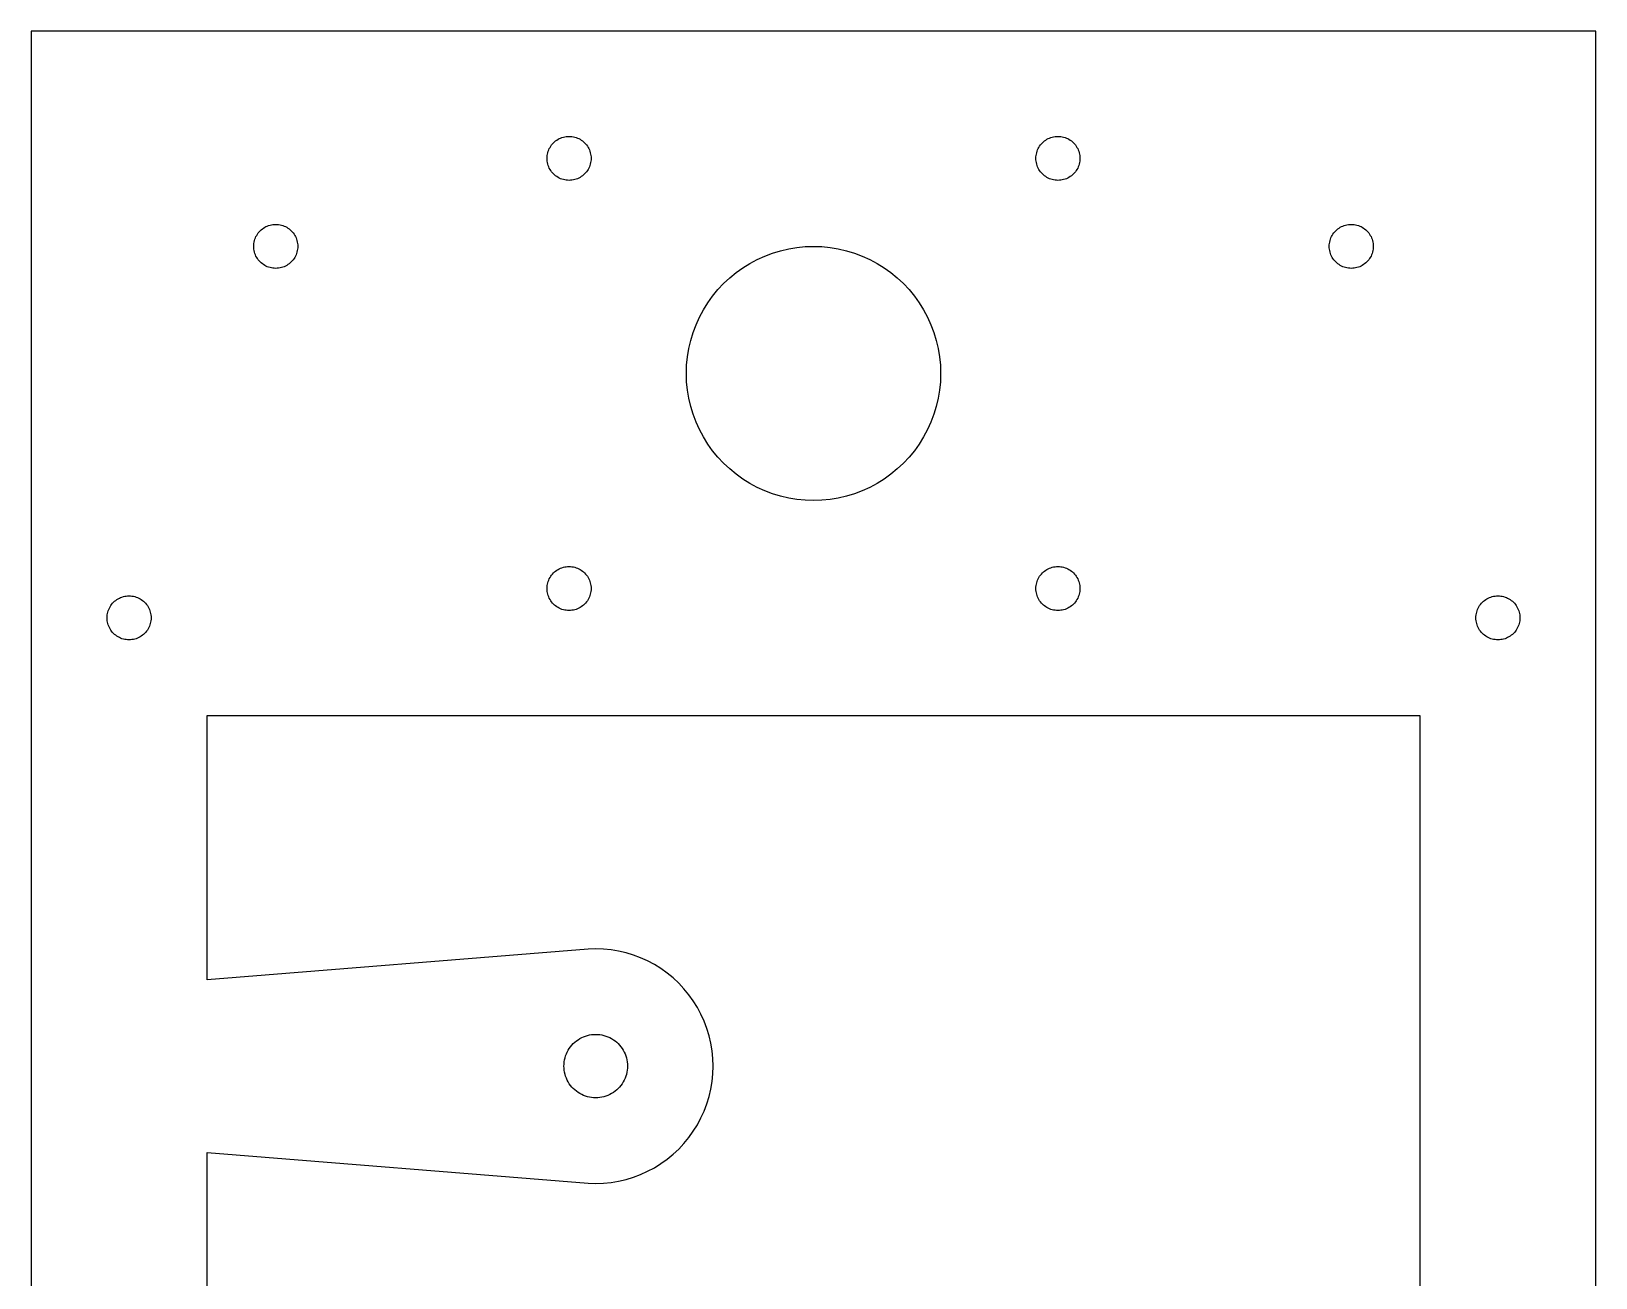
# Model space of a CAD drawing. Header units: metres. Extents: x -80 to 80, y 170 to 425.
# Drawn here: x -80 to 80, y 297.5 to 425 of the extents above; entities that cross this region are included whole.
import ezdxf

# ---------------------------------------------------------------- set-up
doc = ezdxf.new("R2010")
doc.units = ezdxf.units.M

msp = doc.modelspace()

# ---------------------------------------------------------------- linework, layer by layer
for p, q in [((80, 425), (-80, 425)), ((-80, 425), (-80, 170)), ((80, 170), (80, 425)), ((-27.1306, 412.723), (-27.0787, 412.861)), ((-27.0787, 412.861), (-27.018, 412.995)), ((-27.018, 412.995), (-26.9485, 413.125)), ((-26.9485, 413.125), (-26.8708, 413.25)), ((-26.8708, 413.25), (-26.785, 413.37)), ((-26.785, 413.37), (-26.6916, 413.484)), ((-26.6916, 413.484), (-26.591, 413.591)), ((-26.591, 413.591), (-26.4835, 413.692)), ((-26.4835, 413.692), (-26.3697, 413.785)), ((-26.3697, 413.785), (-26.25, 413.871)), ((-26.25, 413.871), (-26.125, 413.949)), ((-26.125, 413.949), (-25.9951, 414.018)), ((-25.9951, 414.018), (-25.861, 414.079)), ((-25.861, 414.079), (-25.7232, 414.131)), ((-25.7232, 414.131), (-25.5823, 414.173)), ((-25.5823, 414.173), (-25.4389, 414.207)), ((-25.4389, 414.207), (-25.2937, 414.231)), ((-25.2937, 414.231), (-25.1472, 414.245)), ((-25.1472, 414.245), (-25, 414.25)), ((-25, 414.25), (-24.8528, 414.245)), ((-24.8528, 414.245), (-24.7063, 414.231)), ((-24.7063, 414.231), (-24.561, 414.207)), ((-24.561, 414.207), (-24.4176, 414.173)), ((-24.4176, 414.173), (-24.2767, 414.131)), ((-24.2767, 414.131), (-24.139, 414.079)), ((-24.139, 414.079), (-24.0048, 414.018)), ((-24.0048, 414.018), (-23.875, 413.949)), ((-23.875, 413.949), (-23.75, 413.871)), ((-23.75, 413.871), (-23.6303, 413.785)), ((-23.6303, 413.785), (-23.5165, 413.692)), ((-23.5165, 413.692), (-23.409, 413.591)), ((-23.409, 413.591), (-23.3083, 413.484)), ((-23.3083, 413.484), (-23.215, 413.37)), ((-23.215, 413.37), (-23.1292, 413.25)), ((-23.1292, 413.25), (-23.0514, 413.125)), ((-23.0514, 413.125), (-22.982, 412.995)), ((-22.982, 412.995), (-22.9213, 412.861)), ((-22.9213, 412.861), (-22.8694, 412.723)), ((22.8694, 412.723), (22.9213, 412.861)), ((22.9213, 412.861), (22.982, 412.995)), ((22.982, 412.995), (23.0514, 413.125)), ((23.0514, 413.125), (23.1292, 413.25)), ((23.1292, 413.25), (23.215, 413.37)), ((23.215, 413.37), (23.3083, 413.484)), ((23.3083, 413.484), (23.409, 413.591)), ((23.409, 413.591), (23.5165, 413.692)), ((23.5165, 413.692), (23.6303, 413.785)), ((23.6303, 413.785), (23.75, 413.871)), ((23.75, 413.871), (23.875, 413.949)), ((23.875, 413.949), (24.0048, 414.018)), ((24.0048, 414.018), (24.139, 414.079)), ((24.139, 414.079), (24.2767, 414.131)), ((24.2767, 414.131), (24.4176, 414.173)), ((24.4176, 414.173), (24.561, 414.207)), ((24.561, 414.207), (24.7063, 414.231)), ((24.7063, 414.231), (24.8528, 414.245)), ((24.8528, 414.245), (25, 414.25)), ((25, 414.25), (25.1472, 414.245)), ((25.1472, 414.245), (25.2937, 414.231)), ((25.2937, 414.231), (25.4389, 414.207)), ((25.4389, 414.207), (25.5823, 414.173)), ((25.5823, 414.173), (25.7232, 414.131)), ((25.7232, 414.131), (25.861, 414.079)), ((25.861, 414.079), (25.9951, 414.018)), ((25.9951, 414.018), (26.125, 413.949)), ((26.125, 413.949), (26.25, 413.871)), ((26.25, 413.871), (26.3697, 413.785)), ((26.3697, 413.785), (26.4835, 413.692)), ((26.4835, 413.692), (26.591, 413.591)), ((26.591, 413.591), (26.6916, 413.484)), ((26.6916, 413.484), (26.785, 413.37)), ((26.785, 413.37), (26.8708, 413.25)), ((26.8708, 413.25), (26.9485, 413.125)), ((26.9485, 413.125), (27.018, 412.995)), ((27.018, 412.995), (27.0787, 412.861)), ((27.0787, 412.861), (27.1306, 412.723)), ((-27.25, 412), (-27.2452, 412.147)), ((-27.2452, 411.853), (-27.25, 412)), ((-27.2452, 412.147), (-27.2307, 412.294)), ((-27.2307, 411.706), (-27.2452, 411.853)), ((-27.2307, 412.294), (-27.2068, 412.439)), ((-27.2068, 411.561), (-27.2307, 411.706)), ((-27.2068, 412.439), (-27.1733, 412.582)), ((-27.1733, 411.418), (-27.2068, 411.561)), ((-27.1733, 412.582), (-27.1306, 412.723)), ((-27.1306, 411.277), (-27.1733, 411.418)), ((-27.0787, 411.139), (-27.1306, 411.277)), ((-22.8694, 411.277), (-22.9213, 411.139)), ((-22.8694, 412.723), (-22.8267, 412.582)), ((-22.8267, 411.418), (-22.8694, 411.277)), ((-22.8267, 412.582), (-22.7932, 412.439)), ((-22.7932, 411.561), (-22.8267, 411.418)), ((-22.7932, 412.439), (-22.7692, 412.294)), ((-22.7692, 411.706), (-22.7932, 411.561)), ((-22.7692, 412.294), (-22.7548, 412.147)), ((-22.7548, 411.853), (-22.7692, 411.706)), ((-22.7548, 412.147), (-22.75, 412)), ((-22.75, 412), (-22.7548, 411.853)), ((22.75, 412), (22.7548, 412.147)), ((22.7548, 411.853), (22.75, 412)), ((22.7548, 412.147), (22.7692, 412.294)), ((22.7692, 411.706), (22.7548, 411.853)), ((22.7692, 412.294), (22.7932, 412.439)), ((22.7932, 411.561), (22.7692, 411.706)), ((22.7932, 412.439), (22.8267, 412.582)), ((22.8267, 411.418), (22.7932, 411.561)), ((22.8267, 412.582), (22.8694, 412.723)), ((22.8694, 411.277), (22.8267, 411.418)), ((22.9213, 411.139), (22.8694, 411.277)), ((27.1306, 411.277), (27.0787, 411.139)), ((27.1306, 412.723), (27.1733, 412.582)), ((27.1733, 411.418), (27.1306, 411.277)), ((27.1733, 412.582), (27.2068, 412.439)), ((27.2068, 411.561), (27.1733, 411.418)), ((27.2068, 412.439), (27.2307, 412.294)), ((27.2307, 411.706), (27.2068, 411.561)), ((27.2307, 412.294), (27.2452, 412.147)), ((27.2452, 411.853), (27.2307, 411.706)), ((27.2452, 412.147), (27.25, 412)), ((27.25, 412), (27.2452, 411.853)), ((-27.018, 411.005), (-27.0787, 411.139)), ((-26.9485, 410.875), (-27.018, 411.005)), ((-26.8708, 410.75), (-26.9485, 410.875)), ((-26.785, 410.63), (-26.8708, 410.75)), ((-26.6916, 410.516), (-26.785, 410.63)), ((-26.591, 410.409), (-26.6916, 410.516)), ((-26.4835, 410.308), (-26.591, 410.409)), ((-26.3697, 410.215), (-26.4835, 410.308)), ((-26.25, 410.129), (-26.3697, 410.215)), ((-26.125, 410.051), (-26.25, 410.129)), ((-25.9951, 409.982), (-26.125, 410.051)), ((-25.861, 409.921), (-25.9951, 409.982)), ((-25.7232, 409.869), (-25.861, 409.921)), ((-25.5823, 409.827), (-25.7232, 409.869)), ((-25.4389, 409.793), (-25.5823, 409.827)), ((-25.2937, 409.769), (-25.4389, 409.793)), ((-25.1472, 409.755), (-25.2937, 409.769)), ((-25, 409.75), (-25.1472, 409.755)), ((-24.8528, 409.755), (-25, 409.75)), ((-24.7063, 409.769), (-24.8528, 409.755)), ((-24.561, 409.793), (-24.7063, 409.769)), ((-24.4176, 409.827), (-24.561, 409.793)), ((-24.2767, 409.869), (-24.4176, 409.827)), ((-24.139, 409.921), (-24.2767, 409.869)), ((-24.0048, 409.982), (-24.139, 409.921)), ((-23.875, 410.051), (-24.0048, 409.982)), ((-23.75, 410.129), (-23.875, 410.051)), ((-23.6303, 410.215), (-23.75, 410.129)), ((-23.5165, 410.308), (-23.6303, 410.215)), ((-23.409, 410.409), (-23.5165, 410.308)), ((-23.3083, 410.516), (-23.409, 410.409)), ((-23.215, 410.63), (-23.3083, 410.516)), ((-23.1292, 410.75), (-23.215, 410.63)), ((-23.0514, 410.875), (-23.1292, 410.75)), ((-22.982, 411.005), (-23.0514, 410.875)), ((-22.9213, 411.139), (-22.982, 411.005)), ((22.982, 411.005), (22.9213, 411.139)), ((23.0514, 410.875), (22.982, 411.005)), ((23.1292, 410.75), (23.0514, 410.875)), ((23.215, 410.63), (23.1292, 410.75)), ((23.3083, 410.516), (23.215, 410.63)), ((23.409, 410.409), (23.3083, 410.516)), ((23.5165, 410.308), (23.409, 410.409)), ((23.6303, 410.215), (23.5165, 410.308)), ((23.75, 410.129), (23.6303, 410.215)), ((23.875, 410.051), (23.75, 410.129)), ((24.0048, 409.982), (23.875, 410.051)), ((24.139, 409.921), (24.0048, 409.982)), ((24.2767, 409.869), (24.139, 409.921)), ((24.4176, 409.827), (24.2767, 409.869)), ((24.561, 409.793), (24.4176, 409.827)), ((24.7063, 409.769), (24.561, 409.793)), ((24.8528, 409.755), (24.7063, 409.769)), ((25, 409.75), (24.8528, 409.755)), ((25.1472, 409.755), (25, 409.75)), ((25.2937, 409.769), (25.1472, 409.755)), ((25.4389, 409.793), (25.2937, 409.769)), ((25.5823, 409.827), (25.4389, 409.793)), ((25.7232, 409.869), (25.5823, 409.827)), ((25.861, 409.921), (25.7232, 409.869)), ((25.9951, 409.982), (25.861, 409.921)), ((26.125, 410.051), (25.9951, 409.982)), ((26.25, 410.129), (26.125, 410.051)), ((26.3697, 410.215), (26.25, 410.129)), ((26.4835, 410.308), (26.3697, 410.215)), ((26.591, 410.409), (26.4835, 410.308)), ((26.6916, 410.516), (26.591, 410.409)), ((26.785, 410.63), (26.6916, 410.516)), ((26.8708, 410.75), (26.785, 410.63)), ((26.9485, 410.875), (26.8708, 410.75)), ((27.018, 411.005), (26.9485, 410.875)), ((27.0787, 411.139), (27.018, 411.005)), ((-56.3697, 404.785), (-56.25, 404.871)), ((-56.25, 404.871), (-56.125, 404.949)), ((-56.125, 404.949), (-55.9951, 405.018)), ((-55.9951, 405.018), (-55.861, 405.079)), ((-55.861, 405.079), (-55.7232, 405.131)), ((-55.7232, 405.131), (-55.5823, 405.173)), ((-55.5823, 405.173), (-55.4389, 405.207)), ((-55.4389, 405.207), (-55.2937, 405.231)), ((-55.2937, 405.231), (-55.1472, 405.245)), ((-55.1472, 405.245), (-55, 405.25)), ((-55, 405.25), (-54.8528, 405.245)), ((-54.8528, 405.245), (-54.7063, 405.231)), ((-54.7063, 405.231), (-54.561, 405.207)), ((-54.561, 405.207), (-54.4176, 405.173)), ((-54.4176, 405.173), (-54.2767, 405.131)), ((-54.2767, 405.131), (-54.139, 405.079)), ((-54.139, 405.079), (-54.0048, 405.018)), ((-54.0048, 405.018), (-53.875, 404.949)), ((-53.875, 404.949), (-53.75, 404.871)), ((-53.75, 404.871), (-53.6303, 404.785)), ((53.6303, 404.785), (53.75, 404.871)), ((53.75, 404.871), (53.875, 404.949)), ((53.875, 404.949), (54.0048, 405.018)), ((54.0048, 405.018), (54.139, 405.079)), ((54.139, 405.079), (54.2767, 405.131)), ((54.2767, 405.131), (54.4176, 405.173)), ((54.4176, 405.173), (54.561, 405.207)), ((54.561, 405.207), (54.7063, 405.231)), ((54.7063, 405.231), (54.8528, 405.245)), ((54.8528, 405.245), (55, 405.25)), ((55, 405.25), (55.1472, 405.245)), ((55.1472, 405.245), (55.2937, 405.231)), ((55.2937, 405.231), (55.4389, 405.207)), ((55.4389, 405.207), (55.5823, 405.173)), ((55.5823, 405.173), (55.7232, 405.131)), ((55.7232, 405.131), (55.861, 405.079)), ((55.861, 405.079), (55.9951, 405.018)), ((55.9951, 405.018), (56.125, 404.949)), ((56.125, 404.949), (56.25, 404.871)), ((56.25, 404.871), (56.3697, 404.785)), ((-57.2452, 403.147), (-57.2307, 403.294)), ((-57.2307, 403.294), (-57.2068, 403.439)), ((-57.2068, 403.439), (-57.1733, 403.582)), ((-57.1733, 403.582), (-57.1306, 403.723)), ((-57.1306, 403.723), (-57.0787, 403.861)), ((-57.0787, 403.861), (-57.018, 403.995)), ((-57.018, 403.995), (-56.9485, 404.125)), ((-56.9485, 404.125), (-56.8708, 404.25)), ((-56.8708, 404.25), (-56.785, 404.37)), ((-56.785, 404.37), (-56.6916, 404.484)), ((-56.6916, 404.484), (-56.591, 404.591)), ((-56.591, 404.591), (-56.4835, 404.692)), ((-56.4835, 404.692), (-56.3697, 404.785)), ((-53.6303, 404.785), (-53.5165, 404.692)), ((-53.5165, 404.692), (-53.409, 404.591)), ((-53.409, 404.591), (-53.3083, 404.484)), ((-53.3083, 404.484), (-53.215, 404.37)), ((-53.215, 404.37), (-53.1292, 404.25)), ((-53.1292, 404.25), (-53.0514, 404.125)), ((-53.0514, 404.125), (-52.982, 403.995)), ((-52.982, 403.995), (-52.9213, 403.861)), ((-52.9213, 403.861), (-52.8694, 403.723)), ((-52.8694, 403.723), (-52.8267, 403.582)), ((-52.8267, 403.582), (-52.7932, 403.439)), ((-52.7932, 403.439), (-52.7692, 403.294)), ((-52.7692, 403.294), (-52.7548, 403.147)), ((52.7548, 403.147), (52.7692, 403.294)), ((52.7692, 403.294), (52.7932, 403.439)), ((52.7932, 403.439), (52.8267, 403.582)), ((52.8267, 403.582), (52.8694, 403.723)), ((52.8694, 403.723), (52.9213, 403.861)), ((52.9213, 403.861), (52.982, 403.995)), ((52.982, 403.995), (53.0514, 404.125)), ((53.0514, 404.125), (53.1292, 404.25)), ((53.1292, 404.25), (53.215, 404.37)), ((53.215, 404.37), (53.3083, 404.484)), ((53.3083, 404.484), (53.409, 404.591)), ((53.409, 404.591), (53.5165, 404.692)), ((53.5165, 404.692), (53.6303, 404.785)), ((56.3697, 404.785), (56.4835, 404.692)), ((56.4835, 404.692), (56.591, 404.591)), ((56.591, 404.591), (56.6916, 404.484)), ((56.6916, 404.484), (56.785, 404.37)), ((56.785, 404.37), (56.8708, 404.25)), ((56.8708, 404.25), (56.9485, 404.125)), ((56.9485, 404.125), (57.018, 403.995)), ((57.018, 403.995), (57.0787, 403.861)), ((57.0787, 403.861), (57.1306, 403.723)), ((57.1306, 403.723), (57.1733, 403.582)), ((57.1733, 403.582), (57.2068, 403.439)), ((57.2068, 403.439), (57.2307, 403.294)), ((57.2307, 403.294), (57.2452, 403.147)), ((-57.25, 403), (-57.2452, 403.147)), ((-57.2452, 402.853), (-57.25, 403)), ((-57.2307, 402.706), (-57.2452, 402.853)), ((-57.2068, 402.561), (-57.2307, 402.706)), ((-57.1733, 402.418), (-57.2068, 402.561)), ((-57.1306, 402.277), (-57.1733, 402.418)), ((-57.0787, 402.139), (-57.1306, 402.277)), ((-57.018, 402.005), (-57.0787, 402.139)), ((-56.9485, 401.875), (-57.018, 402.005)), ((-56.8708, 401.75), (-56.9485, 401.875)), ((-56.785, 401.63), (-56.8708, 401.75)), ((-56.6916, 401.516), (-56.785, 401.63)), ((-53.215, 401.63), (-53.3083, 401.516)), ((-53.1292, 401.75), (-53.215, 401.63)), ((-53.0514, 401.875), (-53.1292, 401.75)), ((-52.982, 402.005), (-53.0514, 401.875)), ((-52.9213, 402.139), (-52.982, 402.005)), ((-52.8694, 402.277), (-52.9213, 402.139)), ((-52.8267, 402.418), (-52.8694, 402.277)), ((-52.7932, 402.561), (-52.8267, 402.418)), ((-52.7692, 402.706), (-52.7932, 402.561)), ((-52.7548, 402.853), (-52.7692, 402.706)), ((-52.7548, 403.147), (-52.75, 403)), ((-52.75, 403), (-52.7548, 402.853)), ((-6.5, 401.258), (-5.7497, 401.659)), ((-5.7497, 401.659), (-4.9749, 402.01)), ((-4.9749, 402.01), (-4.1787, 402.31)), ((-4.1787, 402.31), (-3.3646, 402.557)), ((-3.3646, 402.557), (-2.5362, 402.75)), ((-2.5362, 402.75), (-1.6968, 402.889)), ((-1.6968, 402.889), (-0.8502, 402.972)), ((-0.8502, 402.972), (0, 403)), ((0, 403), (0.8502, 402.972)), ((0.8502, 402.972), (1.6968, 402.889)), ((1.6968, 402.889), (2.5362, 402.75)), ((2.5362, 402.75), (3.3646, 402.557)), ((3.3646, 402.557), (4.1787, 402.31)), ((4.1787, 402.31), (4.9749, 402.01)), ((4.9749, 402.01), (5.7497, 401.659)), ((5.7497, 401.659), (6.5, 401.258)), ((52.75, 403), (52.7548, 403.147)), ((52.7548, 402.853), (52.75, 403)), ((52.7692, 402.706), (52.7548, 402.853)), ((52.7932, 402.561), (52.7692, 402.706)), ((52.8267, 402.418), (52.7932, 402.561)), ((52.8694, 402.277), (52.8267, 402.418)), ((52.9213, 402.139), (52.8694, 402.277)), ((52.982, 402.005), (52.9213, 402.139)), ((53.0514, 401.875), (52.982, 402.005)), ((53.1292, 401.75), (53.0514, 401.875)), ((53.215, 401.63), (53.1292, 401.75)), ((53.3083, 401.516), (53.215, 401.63)), ((56.785, 401.63), (56.6916, 401.516)), ((56.8708, 401.75), (56.785, 401.63)), ((56.9485, 401.875), (56.8708, 401.75)), ((57.018, 402.005), (56.9485, 401.875)), ((57.0787, 402.139), (57.018, 402.005)), ((57.1306, 402.277), (57.0787, 402.139)), ((57.1733, 402.418), (57.1306, 402.277)), ((57.2068, 402.561), (57.1733, 402.418)), ((57.2307, 402.706), (57.2068, 402.561)), ((57.2452, 402.853), (57.2307, 402.706)), ((57.2452, 403.147), (57.25, 403)), ((57.25, 403), (57.2452, 402.853)), ((-56.591, 401.409), (-56.6916, 401.516)), ((-56.4835, 401.308), (-56.591, 401.409)), ((-56.3697, 401.215), (-56.4835, 401.308)), ((-56.25, 401.129), (-56.3697, 401.215)), ((-56.125, 401.051), (-56.25, 401.129)), ((-55.9951, 400.982), (-56.125, 401.051)), ((-55.861, 400.921), (-55.9951, 400.982)), ((-55.7232, 400.869), (-55.861, 400.921)), ((-55.5823, 400.827), (-55.7232, 400.869)), ((-55.4389, 400.793), (-55.5823, 400.827)), ((-55.2937, 400.769), (-55.4389, 400.793)), ((-55.1472, 400.755), (-55.2937, 400.769)), ((-55, 400.75), (-55.1472, 400.755)), ((-54.8528, 400.755), (-55, 400.75)), ((-54.7063, 400.769), (-54.8528, 400.755)), ((-54.561, 400.793), (-54.7063, 400.769)), ((-54.4176, 400.827), (-54.561, 400.793)), ((-54.2767, 400.869), (-54.4176, 400.827)), ((-54.139, 400.921), (-54.2767, 400.869)), ((-54.0048, 400.982), (-54.139, 400.921)), ((-53.875, 401.051), (-54.0048, 400.982)), ((-53.75, 401.129), (-53.875, 401.051)), ((-53.6303, 401.215), (-53.75, 401.129)), ((-53.5165, 401.308), (-53.6303, 401.215)), ((-53.409, 401.409), (-53.5165, 401.308)), ((-53.3083, 401.516), (-53.409, 401.409)), ((-8.5715, 399.774), (-7.9139, 400.314)), ((-7.9139, 400.314), (-7.2224, 400.809)), ((-7.2224, 400.809), (-6.5, 401.258)), ((6.5, 401.258), (7.2224, 400.809)), ((7.2224, 400.809), (7.9139, 400.314)), ((7.9139, 400.314), (8.5715, 399.774)), ((53.409, 401.409), (53.3083, 401.516)), ((53.5165, 401.308), (53.409, 401.409)), ((53.6303, 401.215), (53.5165, 401.308)), ((53.75, 401.129), (53.6303, 401.215)), ((53.875, 401.051), (53.75, 401.129)), ((54.0048, 400.982), (53.875, 401.051)), ((54.139, 400.921), (54.0048, 400.982)), ((54.2767, 400.869), (54.139, 400.921)), ((54.4176, 400.827), (54.2767, 400.869)), ((54.561, 400.793), (54.4176, 400.827)), ((54.7063, 400.769), (54.561, 400.793)), ((54.8528, 400.755), (54.7063, 400.769)), ((55, 400.75), (54.8528, 400.755)), ((55.1472, 400.755), (55, 400.75)), ((55.2937, 400.769), (55.1472, 400.755)), ((55.4389, 400.793), (55.2937, 400.769)), ((55.5823, 400.827), (55.4389, 400.793)), ((55.7232, 400.869), (55.5823, 400.827)), ((55.861, 400.921), (55.7232, 400.869)), ((55.9951, 400.982), (55.861, 400.921)), ((56.125, 401.051), (55.9951, 400.982)), ((56.25, 401.129), (56.125, 401.051)), ((56.3697, 401.215), (56.25, 401.129)), ((56.4835, 401.308), (56.3697, 401.215)), ((56.591, 401.409), (56.4835, 401.308)), ((56.6916, 401.516), (56.591, 401.409)), ((-10.3136, 397.914), (-9.7739, 398.571)), ((-9.7739, 398.571), (-9.1924, 399.192)), ((-9.1924, 399.192), (-8.5715, 399.774)), ((8.5715, 399.774), (9.1924, 399.192)), ((9.1924, 399.192), (9.7739, 398.571)), ((9.7739, 398.571), (10.3136, 397.914)), ((-11.2583, 396.5), (-10.8091, 397.222)), ((-10.8091, 397.222), (-10.3136, 397.914)), ((10.3136, 397.914), (10.8091, 397.222)), ((10.8091, 397.222), (11.2583, 396.5)), ((-12.0104, 394.975), (-11.6593, 395.75)), ((-11.6593, 395.75), (-11.2583, 396.5)), ((11.2583, 396.5), (11.6593, 395.75)), ((11.6593, 395.75), (12.0104, 394.975)), ((-12.557, 393.365), (-12.3101, 394.179)), ((-12.3101, 394.179), (-12.0104, 394.975)), ((12.0104, 394.975), (12.3101, 394.179)), ((12.3101, 394.179), (12.557, 393.365)), ((-12.8888, 391.697), (-12.7502, 392.536)), ((-12.7502, 392.536), (-12.557, 393.365)), ((12.557, 393.365), (12.7502, 392.536)), ((12.7502, 392.536), (12.8888, 391.697)), ((-13, 390), (-12.9722, 390.85)), ((-12.9722, 390.85), (-12.8888, 391.697)), ((12.8888, 391.697), (12.9722, 390.85)), ((12.9722, 390.85), (13, 390)), ((-12.9722, 389.15), (-13, 390)), ((-12.8888, 388.303), (-12.9722, 389.15)), ((12.9722, 389.15), (12.8888, 388.303)), ((13, 390), (12.9722, 389.15)), ((-12.7502, 387.464), (-12.8888, 388.303)), ((-12.557, 386.635), (-12.7502, 387.464)), ((12.7502, 387.464), (12.557, 386.635)), ((12.8888, 388.303), (12.7502, 387.464)), ((-12.3101, 385.821), (-12.557, 386.635)), ((-12.0104, 385.025), (-12.3101, 385.821)), ((12.3101, 385.821), (12.0104, 385.025)), ((12.557, 386.635), (12.3101, 385.821)), ((-11.6593, 384.25), (-12.0104, 385.025)), ((-11.2583, 383.5), (-11.6593, 384.25)), ((11.6593, 384.25), (11.2583, 383.5)), ((12.0104, 385.025), (11.6593, 384.25)), ((-10.8091, 382.778), (-11.2583, 383.5)), ((-10.3136, 382.086), (-10.8091, 382.778)), ((10.8091, 382.778), (10.3136, 382.086)), ((11.2583, 383.5), (10.8091, 382.778)), ((-9.7739, 381.428), (-10.3136, 382.086)), ((-9.1924, 380.808), (-9.7739, 381.428)), ((-8.5715, 380.226), (-9.1924, 380.808)), ((9.1924, 380.808), (8.5715, 380.226)), ((9.7739, 381.428), (9.1924, 380.808)), ((10.3136, 382.086), (9.7739, 381.428)), ((-7.9139, 379.686), (-8.5715, 380.226)), ((-7.2224, 379.191), (-7.9139, 379.686)), ((7.9139, 379.686), (7.2224, 379.191)), ((8.5715, 380.226), (7.9139, 379.686)), ((-6.5, 378.742), (-7.2224, 379.191)), ((-5.7497, 378.341), (-6.5, 378.742)), ((-4.9749, 377.99), (-5.7497, 378.341)), ((-4.1787, 377.69), (-4.9749, 377.99)), ((-3.3646, 377.443), (-4.1787, 377.69)), ((4.1787, 377.69), (3.3646, 377.443)), ((4.9749, 377.99), (4.1787, 377.69)), ((5.7497, 378.341), (4.9749, 377.99)), ((6.5, 378.742), (5.7497, 378.341)), ((7.2224, 379.191), (6.5, 378.742)), ((-2.5362, 377.25), (-3.3646, 377.443)), ((-1.6968, 377.111), (-2.5362, 377.25)), ((-0.8502, 377.028), (-1.6968, 377.111)), ((0, 377), (-0.8502, 377.028)), ((0.8502, 377.028), (0, 377)), ((1.6968, 377.111), (0.8502, 377.028)), ((2.5362, 377.25), (1.6968, 377.111)), ((3.3646, 377.443), (2.5362, 377.25)), ((-26.591, 369.591), (-26.4835, 369.692)), ((-26.4835, 369.692), (-26.3697, 369.785)), ((-26.3697, 369.785), (-26.25, 369.871)), ((-26.25, 369.871), (-26.125, 369.949)), ((-26.125, 369.949), (-25.9951, 370.018)), ((-25.9951, 370.018), (-25.861, 370.079)), ((-25.861, 370.079), (-25.7232, 370.131)), ((-25.7232, 370.131), (-25.5823, 370.173)), ((-25.5823, 370.173), (-25.4389, 370.207)), ((-25.4389, 370.207), (-25.2937, 370.231)), ((-25.2937, 370.231), (-25.1472, 370.245)), ((-25.1472, 370.245), (-25, 370.25)), ((-25, 370.25), (-24.8528, 370.245)), ((-24.8528, 370.245), (-24.7063, 370.231)), ((-24.7063, 370.231), (-24.561, 370.207)), ((-24.561, 370.207), (-24.4176, 370.173)), ((-24.4176, 370.173), (-24.2767, 370.131)), ((-24.2767, 370.131), (-24.139, 370.079)), ((-24.139, 370.079), (-24.0048, 370.018)), ((-24.0048, 370.018), (-23.875, 369.949)), ((-23.875, 369.949), (-23.75, 369.871)), ((-23.75, 369.871), (-23.6303, 369.785)), ((-23.6303, 369.785), (-23.5165, 369.692)), ((-23.5165, 369.692), (-23.409, 369.591)), ((23.409, 369.591), (23.5165, 369.692)), ((23.5165, 369.692), (23.6303, 369.785)), ((23.6303, 369.785), (23.75, 369.871)), ((23.75, 369.871), (23.875, 369.949)), ((23.875, 369.949), (24.0048, 370.018)), ((24.0048, 370.018), (24.139, 370.079)), ((24.139, 370.079), (24.2767, 370.131)), ((24.2767, 370.131), (24.4176, 370.173)), ((24.4176, 370.173), (24.561, 370.207)), ((24.561, 370.207), (24.7063, 370.231)), ((24.7063, 370.231), (24.8528, 370.245)), ((24.8528, 370.245), (25, 370.25)), ((25, 370.25), (25.1472, 370.245)), ((25.1472, 370.245), (25.2937, 370.231)), ((25.2937, 370.231), (25.4389, 370.207)), ((25.4389, 370.207), (25.5823, 370.173)), ((25.5823, 370.173), (25.7232, 370.131)), ((25.7232, 370.131), (25.861, 370.079)), ((25.861, 370.079), (25.9951, 370.018)), ((25.9951, 370.018), (26.125, 369.949)), ((26.125, 369.949), (26.25, 369.871)), ((26.25, 369.871), (26.3697, 369.785)), ((26.3697, 369.785), (26.4835, 369.692)), ((26.4835, 369.692), (26.591, 369.591)), ((-27.25, 368), (-27.2452, 368.147)), ((-27.2452, 367.853), (-27.25, 368)), ((-27.2452, 368.147), (-27.2307, 368.294)), ((-27.2307, 368.294), (-27.2068, 368.439)), ((-27.2068, 368.439), (-27.1733, 368.582)), ((-27.1733, 368.582), (-27.1306, 368.723)), ((-27.1306, 368.723), (-27.0787, 368.861)), ((-27.0787, 368.861), (-27.018, 368.995)), ((-27.018, 368.995), (-26.9485, 369.125)), ((-26.9485, 369.125), (-26.8708, 369.25)), ((-26.8708, 369.25), (-26.785, 369.37)), ((-26.785, 369.37), (-26.6916, 369.484)), ((-26.6916, 369.484), (-26.591, 369.591)), ((-23.409, 369.591), (-23.3083, 369.484)), ((-23.3083, 369.484), (-23.215, 369.37)), ((-23.215, 369.37), (-23.1292, 369.25)), ((-23.1292, 369.25), (-23.0514, 369.125)), ((-23.0514, 369.125), (-22.982, 368.995)), ((-22.982, 368.995), (-22.9213, 368.861)), ((-22.9213, 368.861), (-22.8694, 368.723)), ((-22.8694, 368.723), (-22.8267, 368.582)), ((-22.8267, 368.582), (-22.7932, 368.439)), ((-22.7932, 368.439), (-22.7692, 368.294)), ((-22.7692, 368.294), (-22.7548, 368.147)), ((-22.7548, 368.147), (-22.75, 368)), ((-22.75, 368), (-22.7548, 367.853)), ((22.75, 368), (22.7548, 368.147)), ((22.7548, 367.853), (22.75, 368)), ((22.7548, 368.147), (22.7692, 368.294)), ((22.7692, 368.294), (22.7932, 368.439)), ((22.7932, 368.439), (22.8267, 368.582)), ((22.8267, 368.582), (22.8694, 368.723)), ((22.8694, 368.723), (22.9213, 368.861)), ((22.9213, 368.861), (22.982, 368.995)), ((22.982, 368.995), (23.0514, 369.125)), ((23.0514, 369.125), (23.1292, 369.25)), ((23.1292, 369.25), (23.215, 369.37)), ((23.215, 369.37), (23.3083, 369.484)), ((23.3083, 369.484), (23.409, 369.591)), ((26.591, 369.591), (26.6916, 369.484)), ((26.6916, 369.484), (26.785, 369.37)), ((26.785, 369.37), (26.8708, 369.25)), ((26.8708, 369.25), (26.9485, 369.125)), ((26.9485, 369.125), (27.018, 368.995)), ((27.018, 368.995), (27.0787, 368.861)), ((27.0787, 368.861), (27.1306, 368.723)), ((27.1306, 368.723), (27.1733, 368.582)), ((27.1733, 368.582), (27.2068, 368.439)), ((27.2068, 368.439), (27.2307, 368.294)), ((27.2307, 368.294), (27.2452, 368.147)), ((27.2452, 368.147), (27.25, 368)), ((27.25, 368), (27.2452, 367.853)), ((-71.785, 366.37), (-71.6916, 366.484)), ((-71.6916, 366.484), (-71.591, 366.591)), ((-71.591, 366.591), (-71.4835, 366.692)), ((-71.4835, 366.692), (-71.3697, 366.785)), ((-71.3697, 366.785), (-71.25, 366.871)), ((-71.25, 366.871), (-71.125, 366.949)), ((-71.125, 366.949), (-70.9951, 367.018)), ((-70.9951, 367.018), (-70.861, 367.079)), ((-70.861, 367.079), (-70.7232, 367.131)), ((-70.7232, 367.131), (-70.5823, 367.173)), ((-70.5823, 367.173), (-70.4389, 367.207)), ((-70.4389, 367.207), (-70.2937, 367.231)), ((-70.2937, 367.231), (-70.1472, 367.245)), ((-70.1472, 367.245), (-70, 367.25)), ((-70, 367.25), (-69.8528, 367.245)), ((-69.8528, 367.245), (-69.7063, 367.231)), ((-69.7063, 367.231), (-69.561, 367.207)), ((-69.561, 367.207), (-69.4176, 367.173)), ((-69.4176, 367.173), (-69.2767, 367.131)), ((-69.2767, 367.131), (-69.139, 367.079)), ((-69.139, 367.079), (-69.0048, 367.018)), ((-69.0048, 367.018), (-68.875, 366.949)), ((-68.875, 366.949), (-68.75, 366.871)), ((-68.75, 366.871), (-68.6303, 366.785)), ((-68.6303, 366.785), (-68.5165, 366.692)), ((-68.5165, 366.692), (-68.409, 366.591)), ((-68.409, 366.591), (-68.3083, 366.484)), ((-68.3083, 366.484), (-68.215, 366.37)), ((-27.2307, 367.706), (-27.2452, 367.853)), ((-27.2068, 367.561), (-27.2307, 367.706)), ((-27.1733, 367.418), (-27.2068, 367.561)), ((-27.1306, 367.277), (-27.1733, 367.418)), ((-27.0787, 367.139), (-27.1306, 367.277)), ((-27.018, 367.005), (-27.0787, 367.139)), ((-26.9485, 366.875), (-27.018, 367.005)), ((-26.8708, 366.75), (-26.9485, 366.875)), ((-26.785, 366.63), (-26.8708, 366.75)), ((-26.6916, 366.516), (-26.785, 366.63)), ((-26.591, 366.409), (-26.6916, 366.516)), ((-26.4835, 366.308), (-26.591, 366.409)), ((-23.409, 366.409), (-23.5165, 366.308)), ((-23.3083, 366.516), (-23.409, 366.409)), ((-23.215, 366.63), (-23.3083, 366.516)), ((-23.1292, 366.75), (-23.215, 366.63)), ((-23.0514, 366.875), (-23.1292, 366.75)), ((-22.982, 367.005), (-23.0514, 366.875)), ((-22.9213, 367.139), (-22.982, 367.005)), ((-22.8694, 367.277), (-22.9213, 367.139)), ((-22.8267, 367.418), (-22.8694, 367.277)), ((-22.7932, 367.561), (-22.8267, 367.418)), ((-22.7692, 367.706), (-22.7932, 367.561)), ((-22.7548, 367.853), (-22.7692, 367.706)), ((22.7692, 367.706), (22.7548, 367.853)), ((22.7932, 367.561), (22.7692, 367.706)), ((22.8267, 367.418), (22.7932, 367.561)), ((22.8694, 367.277), (22.8267, 367.418)), ((22.9213, 367.139), (22.8694, 367.277)), ((22.982, 367.005), (22.9213, 367.139)), ((23.0514, 366.875), (22.982, 367.005)), ((23.1292, 366.75), (23.0514, 366.875)), ((23.215, 366.63), (23.1292, 366.75)), ((23.3083, 366.516), (23.215, 366.63)), ((23.409, 366.409), (23.3083, 366.516)), ((23.5165, 366.308), (23.409, 366.409)), ((26.591, 366.409), (26.4835, 366.308)), ((26.6916, 366.516), (26.591, 366.409)), ((26.785, 366.63), (26.6916, 366.516)), ((26.8708, 366.75), (26.785, 366.63)), ((26.9485, 366.875), (26.8708, 366.75)), ((27.018, 367.005), (26.9485, 366.875)), ((27.0787, 367.139), (27.018, 367.005)), ((27.1306, 367.277), (27.0787, 367.139)), ((27.1733, 367.418), (27.1306, 367.277)), ((27.2068, 367.561), (27.1733, 367.418)), ((27.2307, 367.706), (27.2068, 367.561)), ((27.2452, 367.853), (27.2307, 367.706)), ((68.215, 366.37), (68.3083, 366.484)), ((68.3083, 366.484), (68.409, 366.591)), ((68.409, 366.591), (68.5165, 366.692)), ((68.5165, 366.692), (68.6303, 366.785)), ((68.6303, 366.785), (68.75, 366.871)), ((68.75, 366.871), (68.875, 366.949)), ((68.875, 366.949), (69.0048, 367.018)), ((69.0048, 367.018), (69.139, 367.079)), ((69.139, 367.079), (69.2767, 367.131)), ((69.2767, 367.131), (69.4176, 367.173)), ((69.4176, 367.173), (69.561, 367.207)), ((69.561, 367.207), (69.7063, 367.231)), ((69.7063, 367.231), (69.8528, 367.245)), ((69.8528, 367.245), (70, 367.25)), ((70, 367.25), (70.1472, 367.245)), ((70.1472, 367.245), (70.2937, 367.231)), ((70.2937, 367.231), (70.4389, 367.207)), ((70.4389, 367.207), (70.5823, 367.173)), ((70.5823, 367.173), (70.7232, 367.131)), ((70.7232, 367.131), (70.861, 367.079)), ((70.861, 367.079), (70.9951, 367.018)), ((70.9951, 367.018), (71.125, 366.949)), ((71.125, 366.949), (71.25, 366.871)), ((71.25, 366.871), (71.3697, 366.785)), ((71.3697, 366.785), (71.4835, 366.692)), ((71.4835, 366.692), (71.591, 366.591)), ((71.591, 366.591), (71.6916, 366.484)), ((71.6916, 366.484), (71.785, 366.37)), ((-72.25, 365), (-72.2452, 365.147)), ((-72.2452, 364.853), (-72.25, 365)), ((-72.2452, 365.147), (-72.2307, 365.294)), ((-72.2307, 364.706), (-72.2452, 364.853)), ((-72.2307, 365.294), (-72.2068, 365.439)), ((-72.2068, 365.439), (-72.1733, 365.582)), ((-72.1733, 365.582), (-72.1306, 365.723)), ((-72.1306, 365.723), (-72.0787, 365.861)), ((-72.0787, 365.861), (-72.018, 365.995)), ((-72.018, 365.995), (-71.9485, 366.125)), ((-71.9485, 366.125), (-71.8708, 366.25)), ((-71.8708, 366.25), (-71.785, 366.37)), ((-68.215, 366.37), (-68.1292, 366.25)), ((-68.1292, 366.25), (-68.0514, 366.125)), ((-68.0514, 366.125), (-67.982, 365.995)), ((-67.982, 365.995), (-67.9213, 365.861)), ((-67.9213, 365.861), (-67.8694, 365.723)), ((-67.8694, 365.723), (-67.8267, 365.582)), ((-67.8267, 365.582), (-67.7932, 365.439)), ((-67.7932, 365.439), (-67.7692, 365.294)), ((-67.7692, 365.294), (-67.7548, 365.147)), ((-67.7548, 364.853), (-67.7692, 364.706)), ((-67.7548, 365.147), (-67.75, 365)), ((-67.75, 365), (-67.7548, 364.853)), ((-26.3697, 366.215), (-26.4835, 366.308)), ((-26.25, 366.129), (-26.3697, 366.215)), ((-26.125, 366.051), (-26.25, 366.129)), ((-25.9951, 365.982), (-26.125, 366.051)), ((-25.861, 365.921), (-25.9951, 365.982)), ((-25.7232, 365.869), (-25.861, 365.921)), ((-25.5823, 365.827), (-25.7232, 365.869)), ((-25.4389, 365.793), (-25.5823, 365.827)), ((-25.2937, 365.769), (-25.4389, 365.793)), ((-25.1472, 365.755), (-25.2937, 365.769)), ((-25, 365.75), (-25.1472, 365.755)), ((-24.8528, 365.755), (-25, 365.75)), ((-24.7063, 365.769), (-24.8528, 365.755)), ((-24.561, 365.793), (-24.7063, 365.769)), ((-24.4176, 365.827), (-24.561, 365.793)), ((-24.2767, 365.869), (-24.4176, 365.827)), ((-24.139, 365.921), (-24.2767, 365.869)), ((-24.0048, 365.982), (-24.139, 365.921)), ((-23.875, 366.051), (-24.0048, 365.982)), ((-23.75, 366.129), (-23.875, 366.051)), ((-23.6303, 366.215), (-23.75, 366.129)), ((-23.5165, 366.308), (-23.6303, 366.215)), ((23.6303, 366.215), (23.5165, 366.308)), ((23.75, 366.129), (23.6303, 366.215)), ((23.875, 366.051), (23.75, 366.129)), ((24.0048, 365.982), (23.875, 366.051)), ((24.139, 365.921), (24.0048, 365.982)), ((24.2767, 365.869), (24.139, 365.921)), ((24.4176, 365.827), (24.2767, 365.869)), ((24.561, 365.793), (24.4176, 365.827)), ((24.7063, 365.769), (24.561, 365.793)), ((24.8528, 365.755), (24.7063, 365.769)), ((25, 365.75), (24.8528, 365.755)), ((25.1472, 365.755), (25, 365.75)), ((25.2937, 365.769), (25.1472, 365.755)), ((25.4389, 365.793), (25.2937, 365.769)), ((25.5823, 365.827), (25.4389, 365.793)), ((25.7232, 365.869), (25.5823, 365.827)), ((25.861, 365.921), (25.7232, 365.869)), ((25.9951, 365.982), (25.861, 365.921)), ((26.125, 366.051), (25.9951, 365.982)), ((26.25, 366.129), (26.125, 366.051)), ((26.3697, 366.215), (26.25, 366.129)), ((26.4835, 366.308), (26.3697, 366.215)), ((67.75, 365), (67.7548, 365.147)), ((67.7548, 364.853), (67.75, 365)), ((67.7548, 365.147), (67.7692, 365.294)), ((67.7692, 364.706), (67.7548, 364.853)), ((67.7692, 365.294), (67.7932, 365.439)), ((67.7932, 365.439), (67.8267, 365.582)), ((67.8267, 365.582), (67.8694, 365.723)), ((67.8694, 365.723), (67.9213, 365.861)), ((67.9213, 365.861), (67.982, 365.995)), ((67.982, 365.995), (68.0514, 366.125)), ((68.0514, 366.125), (68.1292, 366.25)), ((68.1292, 366.25), (68.215, 366.37)), ((71.785, 366.37), (71.8708, 366.25)), ((71.8708, 366.25), (71.9485, 366.125)), ((71.9485, 366.125), (72.018, 365.995)), ((72.018, 365.995), (72.0787, 365.861)), ((72.0787, 365.861), (72.1306, 365.723)), ((72.1306, 365.723), (72.1733, 365.582)), ((72.1733, 365.582), (72.2068, 365.439)), ((72.2068, 365.439), (72.2307, 365.294)), ((72.2307, 365.294), (72.2452, 365.147)), ((72.2452, 364.853), (72.2307, 364.706)), ((72.2452, 365.147), (72.25, 365)), ((72.25, 365), (72.2452, 364.853)), ((-72.2068, 364.561), (-72.2307, 364.706)), ((-72.1733, 364.418), (-72.2068, 364.561)), ((-72.1306, 364.277), (-72.1733, 364.418)), ((-72.0787, 364.139), (-72.1306, 364.277)), ((-72.018, 364.005), (-72.0787, 364.139)), ((-71.9485, 363.875), (-72.018, 364.005)), ((-71.8708, 363.75), (-71.9485, 363.875)), ((-71.785, 363.63), (-71.8708, 363.75)), ((-71.6916, 363.516), (-71.785, 363.63)), ((-71.591, 363.409), (-71.6916, 363.516)), ((-71.4835, 363.308), (-71.591, 363.409)), ((-71.3697, 363.215), (-71.4835, 363.308)), ((-71.25, 363.129), (-71.3697, 363.215)), ((-68.6303, 363.215), (-68.75, 363.129)), ((-68.5165, 363.308), (-68.6303, 363.215)), ((-68.409, 363.409), (-68.5165, 363.308)), ((-68.3083, 363.516), (-68.409, 363.409)), ((-68.215, 363.63), (-68.3083, 363.516)), ((-68.1292, 363.75), (-68.215, 363.63)), ((-68.0514, 363.875), (-68.1292, 363.75)), ((-67.982, 364.005), (-68.0514, 363.875)), ((-67.9213, 364.139), (-67.982, 364.005)), ((-67.8694, 364.277), (-67.9213, 364.139)), ((-67.8267, 364.418), (-67.8694, 364.277)), ((-67.7932, 364.561), (-67.8267, 364.418)), ((-67.7692, 364.706), (-67.7932, 364.561)), ((67.7932, 364.561), (67.7692, 364.706)), ((67.8267, 364.418), (67.7932, 364.561)), ((67.8694, 364.277), (67.8267, 364.418)), ((67.9213, 364.139), (67.8694, 364.277)), ((67.982, 364.005), (67.9213, 364.139)), ((68.0514, 363.875), (67.982, 364.005)), ((68.1292, 363.75), (68.0514, 363.875)), ((68.215, 363.63), (68.1292, 363.75)), ((68.3083, 363.516), (68.215, 363.63)), ((68.409, 363.409), (68.3083, 363.516)), ((68.5165, 363.308), (68.409, 363.409)), ((68.6303, 363.215), (68.5165, 363.308)), ((68.75, 363.129), (68.6303, 363.215)), ((71.3697, 363.215), (71.25, 363.129)), ((71.4835, 363.308), (71.3697, 363.215)), ((71.591, 363.409), (71.4835, 363.308)), ((71.6916, 363.516), (71.591, 363.409)), ((71.785, 363.63), (71.6916, 363.516)), ((71.8708, 363.75), (71.785, 363.63)), ((71.9485, 363.875), (71.8708, 363.75)), ((72.018, 364.005), (71.9485, 363.875)), ((72.0787, 364.139), (72.018, 364.005)), ((72.1306, 364.277), (72.0787, 364.139)), ((72.1733, 364.418), (72.1306, 364.277)), ((72.2068, 364.561), (72.1733, 364.418)), ((72.2307, 364.706), (72.2068, 364.561)), ((-71.125, 363.051), (-71.25, 363.129)), ((-70.9951, 362.982), (-71.125, 363.051)), ((-70.861, 362.921), (-70.9951, 362.982)), ((-70.7232, 362.869), (-70.861, 362.921)), ((-70.5823, 362.827), (-70.7232, 362.869)), ((-70.4389, 362.793), (-70.5823, 362.827)), ((-70.2937, 362.769), (-70.4389, 362.793)), ((-70.1472, 362.755), (-70.2937, 362.769)), ((-70, 362.75), (-70.1472, 362.755)), ((-69.8528, 362.755), (-70, 362.75)), ((-69.7063, 362.769), (-69.8528, 362.755)), ((-69.561, 362.793), (-69.7063, 362.769)), ((-69.4176, 362.827), (-69.561, 362.793)), ((-69.2767, 362.869), (-69.4176, 362.827)), ((-69.139, 362.921), (-69.2767, 362.869)), ((-69.0048, 362.982), (-69.139, 362.921)), ((-68.875, 363.051), (-69.0048, 362.982)), ((-68.75, 363.129), (-68.875, 363.051)), ((68.875, 363.051), (68.75, 363.129)), ((69.0048, 362.982), (68.875, 363.051)), ((69.139, 362.921), (69.0048, 362.982)), ((69.2767, 362.869), (69.139, 362.921)), ((69.4176, 362.827), (69.2767, 362.869)), ((69.561, 362.793), (69.4176, 362.827)), ((69.7063, 362.769), (69.561, 362.793)), ((69.8528, 362.755), (69.7063, 362.769)), ((70, 362.75), (69.8528, 362.755)), ((70.1472, 362.755), (70, 362.75)), ((70.2937, 362.769), (70.1472, 362.755)), ((70.4389, 362.793), (70.2937, 362.769)), ((70.5823, 362.827), (70.4389, 362.793)), ((70.7232, 362.869), (70.5823, 362.827)), ((70.861, 362.921), (70.7232, 362.869)), ((70.9951, 362.982), (70.861, 362.921)), ((71.125, 363.051), (70.9951, 362.982)), ((71.25, 363.129), (71.125, 363.051)), ((-62, 327.978), (-62, 355)), ((-62, 355), (62, 355)), ((62, 355), (62, 190)), ((-23.0579, 331.12), (-62, 327.978)), ((-22.2731, 331.146), (-23.0579, 331.12)), ((-21.4882, 331.12), (-22.2731, 331.146)), ((-20.7068, 331.043), (-21.4882, 331.12)), ((-19.932, 330.915), (-20.7068, 331.043)), ((-19.1673, 330.737), (-19.932, 330.915)), ((-18.4158, 330.509), (-19.1673, 330.737)), ((-17.6809, 330.232), (-18.4158, 330.509)), ((-16.9656, 329.908), (-17.6809, 330.232)), ((-16.2731, 329.538), (-16.9656, 329.908)), ((-15.6062, 329.123), (-16.2731, 329.538)), ((-14.9679, 328.666), (-15.6062, 329.123)), ((-14.3609, 328.168), (-14.9679, 328.666)), ((-13.7878, 327.631), (-14.3609, 328.168)), ((-13.251, 327.058), (-13.7878, 327.631)), ((-12.7528, 326.451), (-13.251, 327.058)), ((-12.2954, 325.812), (-12.7528, 326.451)), ((-11.8808, 325.146), (-12.2954, 325.812)), ((-11.5106, 324.453), (-11.8808, 325.146)), ((-11.1865, 323.738), (-11.5106, 324.453)), ((-10.9099, 323.003), (-11.1865, 323.738)), ((-24.416, 321.589), (-24.2516, 321.724)), ((-24.2516, 321.724), (-24.0787, 321.848)), ((-24.0787, 321.848), (-23.8981, 321.96)), ((-23.8981, 321.96), (-23.7105, 322.06)), ((-23.7105, 322.06), (-23.5168, 322.148)), ((-23.5168, 322.148), (-23.3178, 322.223)), ((-23.3178, 322.223), (-23.1142, 322.285)), ((-23.1142, 322.285), (-22.9071, 322.333)), ((-22.9071, 322.333), (-22.6973, 322.368)), ((-22.6973, 322.368), (-22.4856, 322.389)), ((-22.4856, 322.389), (-22.2731, 322.396)), ((-22.2731, 322.396), (-22.0605, 322.389)), ((-22.0605, 322.389), (-21.8489, 322.368)), ((-21.8489, 322.368), (-21.639, 322.333)), ((-21.639, 322.333), (-21.4319, 322.285)), ((-21.4319, 322.285), (-21.2284, 322.223)), ((-21.2284, 322.223), (-21.0294, 322.148)), ((-21.0294, 322.148), (-20.8356, 322.06)), ((-20.8356, 322.06), (-20.6481, 321.96)), ((-20.6481, 321.96), (-20.4675, 321.848)), ((-20.4675, 321.848), (-20.2946, 321.724)), ((-20.2946, 321.724), (-20.1302, 321.589)), ((-10.682, 322.251), (-10.9099, 323.003)), ((-10.5037, 321.487), (-10.682, 322.251)), ((-25.4123, 319.987), (-25.3506, 320.19)), ((-25.3506, 320.19), (-25.2757, 320.389)), ((-25.2757, 320.389), (-25.1879, 320.583)), ((-25.1879, 320.583), (-25.0877, 320.771)), ((-25.0877, 320.771), (-24.9754, 320.951)), ((-24.9754, 320.951), (-24.8515, 321.124)), ((-24.8515, 321.124), (-24.7166, 321.288)), ((-24.7166, 321.288), (-24.5712, 321.444)), ((-24.5712, 321.444), (-24.416, 321.589)), ((-20.1302, 321.589), (-19.975, 321.444)), ((-19.975, 321.444), (-19.8296, 321.288)), ((-19.8296, 321.288), (-19.6947, 321.124)), ((-19.6947, 321.124), (-19.5708, 320.951)), ((-19.5708, 320.951), (-19.4585, 320.771)), ((-19.4585, 320.771), (-19.3582, 320.583)), ((-19.3582, 320.583), (-19.2705, 320.389)), ((-19.2705, 320.389), (-19.1956, 320.19)), ((-19.1956, 320.19), (-19.1338, 319.987)), ((-10.3757, 320.712), (-10.5037, 321.487)), ((-10.2988, 319.93), (-10.3757, 320.712)), ((-25.5231, 319.146), (-25.5161, 319.358)), ((-25.5161, 318.933), (-25.5231, 319.146)), ((-25.5161, 319.358), (-25.4953, 319.57)), ((-25.4953, 318.721), (-25.5161, 318.933)), ((-25.4953, 319.57), (-25.4606, 319.78)), ((-25.4606, 318.512), (-25.4953, 318.721)), ((-25.4606, 319.78), (-25.4123, 319.987)), ((-25.4123, 318.304), (-25.4606, 318.512)), ((-19.1338, 319.987), (-19.0855, 319.78)), ((-19.0855, 318.512), (-19.1338, 318.304)), ((-19.0855, 319.78), (-19.0509, 319.57)), ((-19.0509, 318.721), (-19.0855, 318.512)), ((-19.0509, 319.57), (-19.03, 319.358)), ((-19.03, 318.933), (-19.0509, 318.721)), ((-19.03, 319.358), (-19.0231, 319.146)), ((-19.0231, 319.146), (-19.03, 318.933)), ((-10.2731, 319.146), (-10.2988, 319.93)), ((-10.2988, 318.361), (-10.2731, 319.146)), ((-25.3506, 318.101), (-25.4123, 318.304)), ((-25.2757, 317.902), (-25.3506, 318.101)), ((-25.1879, 317.708), (-25.2757, 317.902)), ((-25.0877, 317.521), (-25.1879, 317.708)), ((-24.9754, 317.34), (-25.0877, 317.521)), ((-24.8515, 317.167), (-24.9754, 317.34)), ((-24.7166, 317.003), (-24.8515, 317.167)), ((-24.5712, 316.847), (-24.7166, 317.003)), ((-24.416, 316.702), (-24.5712, 316.847)), ((-19.975, 316.847), (-20.1302, 316.702)), ((-19.8296, 317.003), (-19.975, 316.847)), ((-19.6947, 317.167), (-19.8296, 317.003)), ((-19.5708, 317.34), (-19.6947, 317.167)), ((-19.4585, 317.521), (-19.5708, 317.34)), ((-19.3582, 317.708), (-19.4585, 317.521)), ((-19.2705, 317.902), (-19.3582, 317.708)), ((-19.1956, 318.101), (-19.2705, 317.902)), ((-19.1338, 318.304), (-19.1956, 318.101)), ((-10.682, 316.04), (-10.5037, 316.804)), ((-10.5037, 316.804), (-10.3757, 317.579)), ((-10.3757, 317.579), (-10.2988, 318.361)), ((-24.2516, 316.567), (-24.416, 316.702)), ((-24.0787, 316.443), (-24.2516, 316.567)), ((-23.8981, 316.331), (-24.0787, 316.443)), ((-23.7105, 316.231), (-23.8981, 316.331)), ((-23.5168, 316.143), (-23.7105, 316.231)), ((-23.3178, 316.068), (-23.5168, 316.143)), ((-23.1142, 316.006), (-23.3178, 316.068)), ((-22.9071, 315.958), (-23.1142, 316.006)), ((-22.6973, 315.923), (-22.9071, 315.958)), ((-22.4856, 315.903), (-22.6973, 315.923)), ((-22.2731, 315.896), (-22.4856, 315.903)), ((-22.0605, 315.903), (-22.2731, 315.896)), ((-21.8489, 315.923), (-22.0605, 315.903)), ((-21.639, 315.958), (-21.8489, 315.923)), ((-21.4319, 316.006), (-21.639, 315.958)), ((-21.2284, 316.068), (-21.4319, 316.006)), ((-21.0294, 316.143), (-21.2284, 316.068)), ((-20.8356, 316.231), (-21.0294, 316.143)), ((-20.6481, 316.331), (-20.8356, 316.231)), ((-20.4675, 316.443), (-20.6481, 316.331)), ((-20.2946, 316.567), (-20.4675, 316.443)), ((-20.1302, 316.702), (-20.2946, 316.567)), ((-11.1865, 314.553), (-10.9099, 315.288)), ((-10.9099, 315.288), (-10.682, 316.04)), ((-11.8808, 313.146), (-11.5106, 313.838)), ((-11.5106, 313.838), (-11.1865, 314.553)), ((-12.7528, 311.84), (-12.2954, 312.479)), ((-12.2954, 312.479), (-11.8808, 313.146)), ((-14.3609, 310.123), (-13.7878, 310.66)), ((-13.7878, 310.66), (-13.251, 311.233)), ((-13.251, 311.233), (-12.7528, 311.84)), ((-62, 269.244), (-62, 310.314)), ((-62, 310.314), (-23.0579, 307.171)), ((-16.2731, 308.753), (-15.6062, 309.168)), ((-15.6062, 309.168), (-14.9679, 309.625)), ((-14.9679, 309.625), (-14.3609, 310.123)), ((-21.4882, 307.171), (-20.7068, 307.248)), ((-20.7068, 307.248), (-19.932, 307.376)), ((-19.932, 307.376), (-19.1673, 307.554)), ((-19.1673, 307.554), (-18.4158, 307.782)), ((-18.4158, 307.782), (-17.6809, 308.059)), ((-17.6809, 308.059), (-16.9656, 308.383)), ((-16.9656, 308.383), (-16.2731, 308.753)), ((-23.0579, 307.171), (-22.2731, 307.146)), ((-22.2731, 307.146), (-21.4882, 307.171))]:
    msp.add_line(p, q)

doc.saveas('drawing.dxf')
